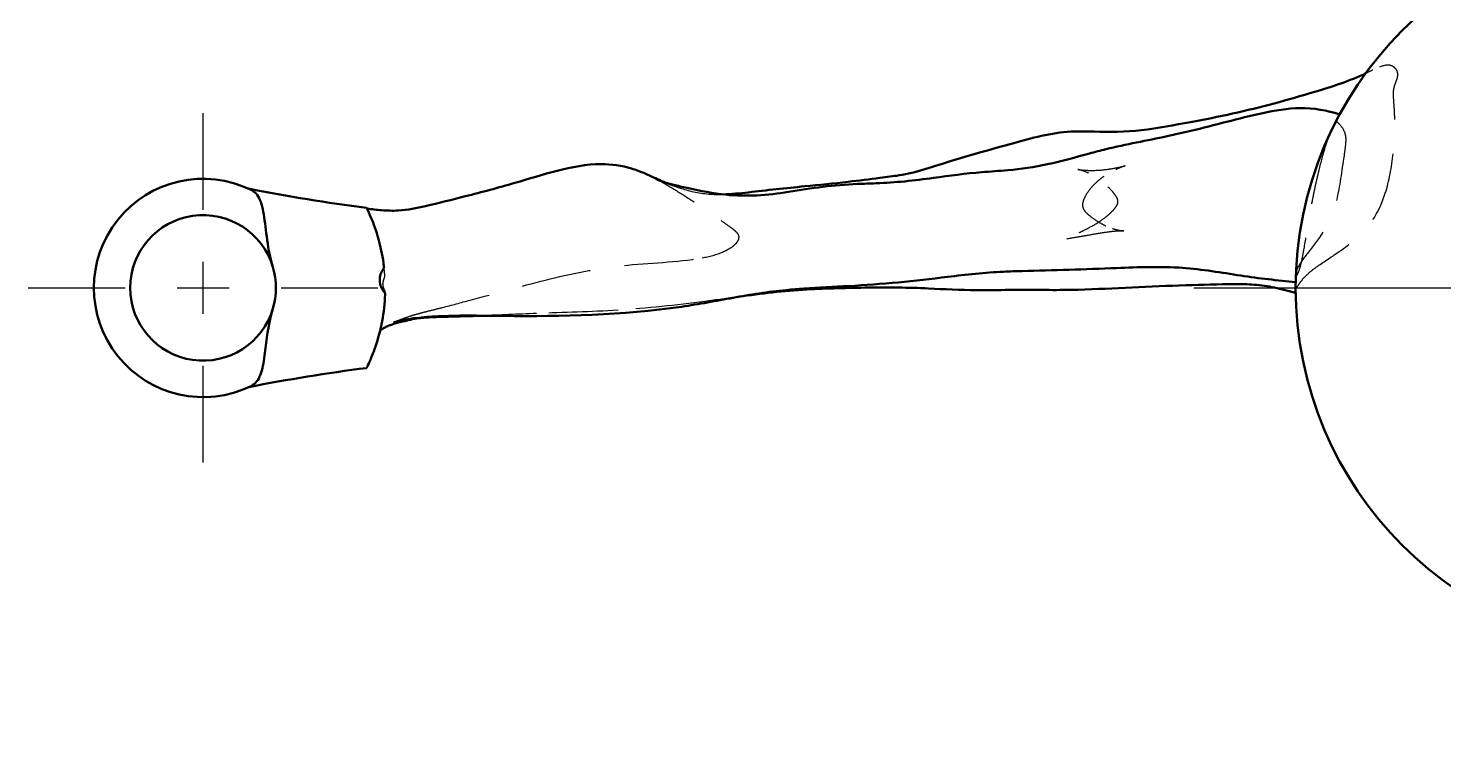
# Model space of a CAD drawing. Header units: millimetres. Extents: x 0 to 420, y 0 to 297.
# Drawn here: x 201.58 to 250.16, y 102.97 to 127.89 of the extents above; entities that cross this region are included whole.
import ezdxf

# ---------------------------------------------------------------- set-up
doc = ezdxf.new("R2010")
doc.units = ezdxf.units.MM
doc.header["$LTSCALE"] = 0.75
doc.linetypes.add('CENTER2', pattern=[28.575, 19.05, -3.175, 3.175, -3.175])
doc.linetypes.add('HIDDEN2', pattern=[4.7625, 3.175, -1.5875])
for name, color, linetype, lineweight in [('Hidden', 7, 'HIDDEN2', 25), ('Smart Centers', 7, 'CENTER2', 25), ('Visible', 7, 'Continuous', 50)]:
    doc.layers.add(name, color=color, linetype=linetype, lineweight=lineweight)

# ---------------------------------------------------------------- blocks, each defined once
blk = doc.blocks.new('*U8')
at = {"layer": 'Smart Centers', "color": 0, "linetype": 'Continuous', "ltscale": 0.75, "transparency": 16777216}
for p, q in [((0, -0.892969), (0, 0.892969)), ((-0.892969, 0), (0.892969, 0))]:
    blk.add_line(p, q, dxfattribs=at)
blk = doc.blocks.new('*U11')
at = {"layer": 'Smart Centers', "color": 0, "ltscale": 0.75, "transparency": 16777216}
for p, q in [((0, 2.678906), (0, 16)), ((-16, 0), (-2.678906, 0)), ((2.678906, 0), (16, 0)), ((0, -16), (0, -2.678906))]:
    blk.add_line(p, q, dxfattribs=at)
at = {"layer": 'Smart Centers', "color": 0, "linetype": 'Continuous', "ltscale": 0.75, "transparency": 16777216}
for p, q in [((0, -0.892969), (0, 0.892969)), ((-0.892969, 0), (0.892969, 0))]:
    blk.add_line(p, q, dxfattribs=at)
blk = doc.blocks.new('*U13')
at = {"layer": 'Smart Centers', "color": 0, "ltscale": 0.75, "transparency": 16777216}
for p, q in [((0, 2.678906), (0, 6)), ((-6, 0), (-2.678906, 0)), ((2.678906, 0), (6, 0)), ((0, -6), (0, -2.678906))]:
    blk.add_line(p, q, dxfattribs=at)
at = {"layer": 'Smart Centers', "color": 0, "linetype": 'Continuous', "ltscale": 0.75, "transparency": 16777216}
for p, q in [((0, -0.892969), (0, 0.892969)), ((-0.892969, 0), (0.892969, 0))]:
    blk.add_line(p, q, dxfattribs=at)

msp = doc.modelspace()

# ---------------------------------------------------------------- linework, layer by layer
at = {"layer": 'Hidden'}
for points, knots in [([(245.0781, 118.9653), (245.1006, 118.979), (245.1193, 118.9964), (245.1537, 119.0366), (245.1694, 119.0588), (245.1973, 119.0996), (245.2086, 119.1164), (245.2341, 119.1535), (245.2468, 119.1713), (245.3087, 119.2554), (245.3644, 119.3212), (245.555, 119.5099), (245.6773, 119.6027), (245.9612, 119.8096), (246.2289, 119.9784), (246.8783, 120.427), (247.2598, 120.7194), (247.7457, 121.305), (247.9764, 121.6624), (248.2898, 122.6485), (248.3702, 123.1052), (248.4564, 123.8798), (248.4759, 124.1676), (248.4833, 124.6405), (248.4803, 124.8183), (248.4619, 125.1942), (248.4483, 125.3515), (248.4361, 125.5732), (248.4337, 125.6634), (248.4437, 125.7729), (248.4476, 125.8016), (248.4596, 125.8607), (248.4673, 125.89), (248.4965, 125.9839), (248.5215, 126.0438), (248.5529, 126.1301), (248.563, 126.16), (248.5745, 126.2044), (248.5778, 126.2193), (248.5826, 126.2484), (248.5843, 126.2625), (248.5862, 126.2978), (248.5855, 126.3187), (248.5788, 126.3651), (248.5698, 126.4032), (248.5244, 126.4831), (248.4967, 126.516), (248.4369, 126.5654), (248.3995, 126.5894), (248.3026, 126.6195), (248.2539, 126.6235), (248.0642, 126.611), (247.9058, 126.5419), (247.7226, 126.4541)], [-13.6546762, -13.6546762, -13.6546762, -13.6546762, -13.4328143, -13.4328143, -13.2305251, -13.2305251, -13.1077816, -13.1077816, -12.9737853, -12.9737853, -12.4995921, -12.4995921, -11.7324637, -11.7324637, -9.7368733, -9.7368733, -7.0728818, -7.0728818, -5.2343693, -5.2343693, -3.8621966, -3.8621966, -3.0515476, -3.0515476, -2.5424533, -2.5424533, -2.0293178, -2.0293178, -1.6423035, -1.6423035, -1.5063973, -1.5063973, -1.3672012, -1.3672012, -1.0589056, -1.0589056, -0.9063093, -0.9063093, -0.8308463, -0.8308463, -0.7602302, -0.7602302, -0.6554191, -0.6554191, -0.5271486, -0.5271486, -0.4197561, -0.4197561, -0.3292664, -0.3292664, -0.2437984, -0.2437984, 0, 0, 0, 0]), ([(246.4713, 124.7037), (246.4956, 124.6812), (246.5169, 124.6601), (246.6395, 124.5336), (246.7114, 124.4298), (246.7519, 124.326)], [-0.15700009, -0.15700009, -0.15700009, -0.15700009, -0.13373817, -0.13373817, 0, 0, 0, 0]), ([(246.2107, 124.1678), (246.2084, 124.1615), (246.2061, 124.1551), (246.1899, 124.11), (246.1763, 124.0712), (246.1417, 123.9698), (246.1212, 123.9073), (246.0149, 123.5706), (245.9388, 123.2838), (245.8312, 122.8416), (245.7906, 122.6646), (245.7335, 122.4024), (245.7145, 122.3123), (245.681, 122.1491), (245.6665, 122.0767), (245.6355, 121.9179), (245.6192, 121.832), (245.5699, 121.5663), (245.5386, 121.3881), (245.4495, 120.8686), (245.3913, 120.5119), (245.3338, 120.1824), (245.316, 120.0837), (245.2892, 119.9508), (245.281, 119.9116), (245.2666, 119.847), (245.2606, 119.821), (245.2481, 119.7694), (245.2416, 119.7437), (245.2248, 119.681), (245.214, 119.6435), (245.167, 119.4961), (245.1285, 119.4078), (245.0836, 119.3382)], [-1.00335247, -1.00335247, -1.00335247, -1.00335247, -1.00001579, -1.00001579, -0.97966488, -0.97966488, -0.94708731, -0.94708731, -0.8051866, -0.8051866, -0.71591549, -0.71591549, -0.66888992, -0.66888992, -0.63125862, -0.63125862, -0.58669722, -0.58669722, -0.4939614, -0.4939614, -0.31894026, -0.31894026, -0.24976888, -0.24976888, -0.22117343, -0.22117343, -0.2020238, -0.2020238, -0.18297768, -0.18297768, -0.15524995, -0.15524995, -0.07159681, -0.07159681, -0.07159681, -0.07159681]), ([(246.7519, 124.326), (246.7763, 124.2631), (246.79, 124.1977), (246.8081, 123.9327), (246.7632, 123.691), (246.6248, 122.7677), (246.5718, 122.2801), (246.2155, 121.0882), (245.8591, 120.6386), (245.3342, 119.961), (245.2033, 119.7876), (245.1112, 119.5743), (245.0992, 119.5415), (245.0899, 119.5108)], [-1.01193054, -1.01193054, -1.01193054, -1.01193054, -0.95210431, -0.95210431, -0.79816599, -0.79816599, -0.56444512, -0.56444512, -0.2299829, -0.2299829, -0.09815282, -0.09815282, -0.07188918, -0.07188918, -0.07188918, -0.07188918]), ([(237.9701, 122.9098), (237.8869, 122.9483), (237.7994, 122.9812), (237.6971, 123.0135), (237.669, 123.0214), (237.6272, 123.0323), (237.6129, 123.0355), (237.6001, 123.0383), (237.5977, 123.0387), (237.5977, 123.0387), (237.5981, 123.0386), (237.6018, 123.038), (237.6121, 123.0362), (237.6492, 123.0308), (237.6823, 123.0266), (237.7842, 123.0162), (237.8624, 123.0104), (238.1067, 123.0015), (238.2901, 123.0071), (238.6424, 123.0428), (238.8127, 123.072), (239.0186, 123.1134), (239.0769, 123.1262), (239.1686, 123.1477), (239.2051, 123.1573), (239.2215, 123.162), (239.2233, 123.1625), (239.2233, 123.1625), (239.2231, 123.1625), (239.2211, 123.1619), (239.2158, 123.1603), (239.1983, 123.1545), (239.1893, 123.1514), (239.1618, 123.1418), (239.1403, 123.134), (239.0936, 123.116), (239.0685, 123.1059), (239.0092, 123.0812), (238.9741, 123.0658), (238.8815, 123.0232), (238.8232, 122.9943), (238.6738, 122.9143), (238.5834, 122.8601), (238.4969, 122.8008)], [0, 0, 0, 0, 0.1187661, 0.1187661, 0.171063, 0.171063, 0.2225647, 0.2225647, 0.2581149, 0.2581149, 0.2716267, 0.2716267, 0.3383089, 0.3383089, 0.4419675, 0.4419675, 0.6131721, 0.6131721, 0.9400728, 0.9400728, 1.2669481, 1.2669481, 1.4182085, 1.4182085, 1.5655701, 1.5655701, 1.5987527, 1.5987527, 1.6092804, 1.6092804, 1.6544687, 1.6544687, 1.6824933, 1.6824933, 1.7228748, 1.7228748, 1.7599371, 1.7599371, 1.8076252, 1.8076252, 1.8858109, 1.8858109, 2.0119086, 2.0119086, 2.0119086, 2.0119086]), ([(224.2321, 122.0426), (224.0263, 122.1732), (223.8176, 122.3062), (223.5371, 122.4769), (223.461, 122.5221), (223.3426, 122.5898), (223.2971, 122.6152), (223.2364, 122.6481), (223.2167, 122.6587), (223.1733, 122.6814), (223.1532, 122.6916), (223.1254, 122.7054), (223.1173, 122.7092), (223.1133, 122.7111), (223.1128, 122.7113), (223.1128, 122.7113)], [0, 0, 0, 0, 0.29265211, 0.29265211, 0.4017457, 0.4017457, 0.47376616, 0.47376616, 0.51353279, 0.51353279, 0.57474604, 0.57474604, 0.63771186, 0.63771186, 0.65739755, 0.65739755, 0.65739755, 0.65739755]), ([(223.4144, 122.5957), (223.5638, 122.5315), (223.74, 122.4635), (224.2362, 122.3025), (224.5801, 122.223), (224.9736, 122.1906), (225.011, 122.188), (225.0486, 122.186)], [0, 0, 0, 0, 0.3013564, 0.3013564, 0.81547369, 0.81547369, 0.86929543, 0.86929543, 0.86929543, 0.86929543]), ([(237.6491, 120.8736), (237.8241, 120.9569), (237.9961, 121.0406), (238.2838, 121.2043), (238.4068, 121.2864), (238.5972, 121.4353), (238.6601, 121.4876), (238.7748, 121.5939), (238.8278, 121.6472), (238.8934, 121.7297), (238.9112, 121.7544), (238.9444, 121.8091), (238.9596, 121.8402), (238.9731, 121.8877), (238.9762, 121.9036), (238.9795, 121.9414), (238.9781, 121.9632), (238.9699, 122.0064), (238.9626, 122.028), (238.9392, 122.0807), (238.9205, 122.1112), (238.8674, 122.1867), (238.8298, 122.2313), (238.7294, 122.3453), (238.6634, 122.4139), (238.4629, 122.6023), (238.3167, 122.7158), (238.1024, 122.8442), (238.0361, 122.8792), (237.9701, 122.9098)], [0, 0, 0, 0, 0.2351453, 0.2351453, 0.4501593, 0.4501593, 0.5532103, 0.5532103, 0.6442297, 0.6442297, 0.6807051, 0.6807051, 0.7210577, 0.7210577, 0.7407555, 0.7407555, 0.7685186, 0.7685186, 0.7990303, 0.7990303, 0.8458204, 0.8458204, 0.9173706, 0.9173706, 1.0314472, 1.0314472, 1.2477324, 1.2477324, 1.34188, 1.34188, 1.34188, 1.34188]), ([(238.4969, 122.8008), (238.3879, 122.726), (238.2845, 122.642), (238.1026, 122.4638), (238.022, 122.37), (237.8974, 122.1922), (237.8484, 122.1095), (237.7869, 121.9626), (237.7669, 121.8991), (237.7617, 121.8089), (237.7634, 121.781), (237.7728, 121.7374), (237.7777, 121.7215), (237.7936, 121.6816), (237.8068, 121.6579), (237.8378, 121.6123), (237.8561, 121.5902), (237.9087, 121.5336), (237.945, 121.5012), (238.0696, 121.3969), (238.1637, 121.3287), (238.3434, 121.2141), (238.4288, 121.1654), (238.607, 121.0774), (238.7022, 121.0381), (238.7929, 121.0083)], [0, 0, 0, 0, 0.1589356, 0.1589356, 0.3057391, 0.3057391, 0.419982, 0.419982, 0.4995272, 0.4995272, 0.5344727, 0.5344727, 0.5546569, 0.5546569, 0.5863997, 0.5863997, 0.621059, 0.621059, 0.6809605, 0.6809605, 0.8205865, 0.8205865, 0.9372225, 0.9372225, 1.0607715, 1.0607715, 1.0607715, 1.0607715]), ([(224.7105, 120.0019), (224.9548, 120.0462), (225.1972, 120.1086), (225.4979, 120.2401), (225.5691, 120.2759), (225.7021, 120.3551), (225.765, 120.3988), (225.8545, 120.4792), (225.8862, 120.5126), (225.9295, 120.5726), (225.9445, 120.5979), (225.963, 120.6429), (225.9686, 120.6623), (225.9731, 120.6957), (225.9735, 120.7097), (225.9702, 120.7473), (225.963, 120.7715), (225.9412, 120.816), (225.9266, 120.837), (225.8913, 120.8791), (225.8697, 120.9), (225.8021, 120.9598), (225.7534, 120.9956), (225.5662, 121.1308), (225.4277, 121.2301), (225.0058, 121.5295), (224.7185, 121.7247), (224.4307, 121.9148)], [0, 0, 0, 0, 0.3008424, 0.3008424, 0.3959985, 0.3959985, 0.4866338, 0.4866338, 0.54295, 0.54295, 0.5802622, 0.5802622, 0.6063051, 0.6063051, 0.6242387, 0.6242387, 0.6547366, 0.6547366, 0.6849941, 0.6849941, 0.7208489, 0.7208489, 0.7932269, 0.7932269, 0.9980478, 0.9980478, 1.4143422, 1.4143422, 1.4143422, 1.4143422]), ([(238.7929, 121.0083), (238.8621, 120.9856), (238.9323, 120.9672), (239.0293, 120.9464), (239.062, 120.9405), (239.1195, 120.9312), (239.1429, 120.9284), (239.1718, 120.9252), (239.1792, 120.9247), (239.1826, 120.9245), (239.183, 120.9244), (239.183, 120.9244), (239.1784, 120.9247), (239.1549, 120.9253), (239.1264, 120.9254), (239.0367, 120.9229), (238.9681, 120.9192), (238.7653, 120.9024), (238.6178, 120.8844), (238.289, 120.8347), (238.1039, 120.8013), (237.7689, 120.7414), (237.615, 120.7147), (237.3389, 120.6696), (237.2164, 120.6497), (237.0743, 120.6228), (237.0311, 120.6134), (237.0067, 120.6075), (237.0033, 120.6066), (237.0033, 120.6066), (237.006, 120.6073), (237.0178, 120.6107), (237.0261, 120.6132), (237.0516, 120.6212), (237.0711, 120.6275), (237.1152, 120.6428), (237.1397, 120.6517), (237.1981, 120.6736), (237.233, 120.6874), (237.3214, 120.7237), (237.3761, 120.7475), (237.5037, 120.8048), (237.5773, 120.8394), (237.6491, 120.8736)], [0, 0, 0, 0, 0.0941899, 0.0941899, 0.1483849, 0.1483849, 0.2103313, 0.2103313, 0.2677097, 0.2677097, 0.2848397, 0.2848397, 0.3451091, 0.3451091, 0.4627906, 0.4627906, 0.6266545, 0.6266545, 0.9086096, 0.9086096, 1.2367812, 1.2367812, 1.4827217, 1.4827217, 1.7235305, 1.7235305, 1.8613674, 1.8613674, 1.9005916, 1.9005916, 1.9355576, 1.9355576, 1.9656308, 1.9656308, 2.0047309, 2.0047309, 2.0420998, 2.0420998, 2.089772, 2.089772, 2.1614352, 2.1614352, 2.2579534, 2.2579534, 2.2579534, 2.2579534]), ([(215.0889, 118.1187), (215.1853, 118.1439), (215.2884, 118.1697), (215.5246, 118.2286), (215.6554, 118.2611), (216.1068, 118.3765), (216.4285, 118.4638), (217.6073, 118.7833), (218.4654, 119.0195), (220.2026, 119.4555), (221.0889, 119.639), (222.892, 119.8356), (223.8212, 119.8408), (224.7105, 120.0019)], [0, 0, 0, 0, 0.1309882, 0.1309882, 0.2959501, 0.2959501, 0.6943909, 0.6943909, 1.7616573, 1.7616573, 2.845177, 2.845177, 3.9404191, 3.9404191, 3.9404191, 3.9404191]), ([(213.8271, 118.8548), (213.8148, 118.8759), (213.8035, 118.8977), (213.7875, 118.9337), (213.7819, 118.9477), (213.775, 118.9676), (213.773, 118.9734), (213.7704, 118.9819), (213.7695, 118.9847), (213.7681, 118.9897), (213.7675, 118.9919), (213.7662, 118.9964), (213.7656, 118.9988), (213.7639, 119.0051), (213.763, 119.009), (213.7594, 119.0249), (213.7571, 119.0369), (213.7511, 119.0812), (213.7514, 119.1098), (213.7546, 119.1353)], [-0.27072004, -0.27072004, -0.27072004, -0.27072004, -0.24576312, -0.24576312, -0.23036871, -0.23036871, -0.22416794, -0.22416794, -0.22118037, -0.22118037, -0.21886417, -0.21886417, -0.21632265, -0.21632265, -0.21220885, -0.21220885, -0.19967131, -0.19967131, -0.16645351, -0.16645351, -0.16645351, -0.16645351]), ([(213.7546, 119.1353), (213.7584, 119.1666), (213.7642, 119.1954), (213.7823, 119.2661), (213.7978, 119.3084), (213.8165, 119.3491)], [-0.125566399, -0.125566399, -0.125566399, -0.125566399, -0.092477089, -0.092477089, -0.037938679, -0.037938679, -0.037938679, -0.037938679]), ([(214.1214, 117.7789), (214.1214, 117.7789), (214.1241, 117.7801), (214.1303, 117.783), (214.1303, 117.783), (214.1303, 117.783), (214.1303, 117.783), (214.1303, 117.783), (214.1303, 117.783), (214.1314, 117.7835), (214.1338, 117.7846), (214.1416, 117.7882), (214.149, 117.7917), (214.1773, 117.8047), (214.2044, 117.8172), (214.2696, 117.8461), (214.3075, 117.8625), (214.3959, 117.8988), (214.4435, 117.9174), (214.5432, 117.954), (214.5955, 117.972), (214.7252, 118.0148), (214.806, 118.04), (214.9218, 118.0735), (214.9524, 118.0821), (214.9824, 118.0903)], [0.52441609, 0.52441609, 0.52441609, 0.52441609, 0.57913807, 0.57913807, 0.57918589, 0.57918589, 0.57920813, 0.57920813, 0.57922009, 0.57922009, 0.58842368, 0.58842368, 0.61610012, 0.61610012, 0.67709493, 0.67709493, 0.74442984, 0.74442984, 0.80710127, 0.80710127, 0.87937344, 0.87937344, 0.99693024, 0.99693024, 1.03851469, 1.03851469, 1.03851469, 1.03851469])]:
    msp.add_open_spline(points, degree=3, knots=knots, dxfattribs=at)
for points in [[(247.7226, 126.4541), (247.6465, 126.4177), (247.5688, 126.3794), (247.4814, 126.338)], [(223.3556, 122.6213), (223.3751, 122.6127), (223.3947, 122.6042), (223.4144, 122.5957)], [(224.4307, 121.9148), (224.365, 121.9581), (224.2987, 122.0004), (224.2321, 122.0426)], [(225.0486, 122.186), (225.1725, 122.1794), (225.2992, 122.1786), (225.428, 122.1821)], [(213.8165, 119.3491), (213.8103, 119.4514), (213.8016, 119.5525), (213.7908, 119.6504)], [(213.8253, 118.782), (213.8261, 118.8058), (213.8266, 118.83), (213.8271, 118.8548)], [(225.9622, 118.6646), (225.579, 118.6116), (225.1939, 118.5564), (224.8035, 118.5045)], [(214.9824, 118.0903), (214.9907, 118.0926), (214.9989, 118.0948), (215.0071, 118.097)], [(215.0071, 118.097), (215.0337, 118.1042), (215.061, 118.1115), (215.0889, 118.1187)], [(219.0223, 118.09), (218.385, 118.0655), (217.7588, 118.0374), (217.1378, 118.0144)], [(221.8197, 118.2041), (220.8867, 118.1448), (219.9489, 118.1255), (219.0223, 118.09)], [(224.8035, 118.5045), (223.8184, 118.3734), (222.818, 118.2674), (221.8197, 118.2041)]]:
    msp.add_open_spline(points, degree=3, dxfattribs=at)
at = {"layer": 'Visible'}
msp.add_circle((257.5781, 118.9688), 12.5, dxfattribs=at)
for centre, radius, start, end in [((207.5781, 118.9688), 3.75, 63.9815, 296.0185), ((220.6593, 180.5382), 59.2899, 258.79664, 262.762328), ((220.6593, 57.3993), 59.2899, 97.237672, 101.20336)]:
    msp.add_arc(centre, radius, start, end, dxfattribs=at)
at = {"layer": 'Visible', "extrusion": (-1e-16, 0, -1)}
for start, end in [(196.50479, 163.49521), (163.49521, 196.50479)]:
    msp.add_arc((-207.5781, 118.9688), 2.5, start, end, dxfattribs=at)
at = {"layer": 'Visible'}
for points in [[(245.7372, 125.7049), (246.3307, 125.8843), (246.9268, 126.0738), (247.4845, 126.3423)], [(235.2346, 123.8983), (235.89, 124.0808), (236.5606, 124.2759), (237.2412, 124.3291)], [(241.1946, 119.6559), (240.4431, 119.7084), (239.6866, 119.6838), (238.9337, 119.6528)], [(213.8044, 118.8078), (213.8113, 118.7992), (213.8183, 118.7906), (213.8253, 118.782)], [(237.6153, 118.9076), (236.9505, 118.8867), (236.2844, 118.9031), (235.6198, 118.9012)], [(245.0794, 118.7929), (244.8356, 118.8579), (244.5907, 118.9236), (244.348, 118.9792)], [(217.1378, 118.0144), (216.9367, 118.007), (216.7362, 118.0002), (216.536, 117.9942)]]:
    msp.add_open_spline(points, degree=3, dxfattribs=at)
for points, knots in [([(237.2412, 124.3291), (237.5504, 124.3533), (237.8575, 124.3457), (238.6905, 124.3197), (239.2421, 124.3192), (240.3499, 124.4542), (240.9106, 124.5632), (242.4373, 124.8434), (243.3968, 125.0504), (244.8095, 125.4324), (245.2744, 125.565), (245.7372, 125.7049)], [0, 0, 0, 0, 0.3732907, 0.3732907, 1.0270491, 1.0270491, 1.7132395, 1.7132395, 2.8896232, 2.8896232, 3.4697859, 3.4697859, 3.4697859, 3.4697859]), ([(241.4757, 124.3614), (242.303, 124.5582), (243.114, 124.7948), (244.3674, 125.0616), (244.7969, 125.1367), (245.69, 125.1514), (246.1545, 125.0636), (246.5916, 124.9309)], [0, 0, 0, 0, 1.0415651, 1.0415651, 1.5668747, 1.5668747, 2.1264434, 2.1264434, 2.1264434, 2.1264434]), ([(225.428, 122.1821), (225.7078, 122.1898), (225.9974, 122.2179), (226.9209, 122.324), (227.574, 122.3973), (228.722, 122.5047), (229.2192, 122.5539), (230.0844, 122.657), (230.4526, 122.7042), (231.0385, 122.7776), (231.2633, 122.8044), (231.7601, 122.881), (232.0388, 122.9472), (232.6414, 123.1304), (232.952, 123.2347), (233.57, 123.4258), (233.8818, 123.517), (234.54, 123.7049), (234.8871, 123.8015), (235.2346, 123.8983)], [0.177527, 0.177527, 0.177527, 0.177527, 0.5631926, 0.5631926, 1.3984291, 1.3984291, 2.0242049, 2.0242049, 2.4837327, 2.4837327, 2.7876362, 2.7876362, 3.2179231, 3.2179231, 3.6089872, 3.6089872, 3.9966682, 3.9966682, 4.4322702, 4.4322702, 4.4322702, 4.4322702]), ([(238.5639, 123.7334), (239.2592, 123.9034), (239.9721, 124.0327), (240.9377, 124.2377), (241.2078, 124.2977), (241.4757, 124.3614)], [0, 0, 0, 0, 0.8607448, 0.8607448, 1.1981107, 1.1981107, 1.1981107, 1.1981107]), ([(234.302, 122.9423), (234.6003, 122.9655), (234.897, 122.9858), (235.6466, 123.056), (236.1124, 123.1184), (237.0534, 123.3199), (237.5262, 123.4573), (238.1897, 123.6382), (238.3761, 123.6875), (238.5639, 123.7334)], [0, 0, 0, 0, 0.3680981, 0.3680981, 0.9245445, 0.9245445, 1.5250907, 1.5250907, 1.7575462, 1.7575462, 1.7575462, 1.7575462]), ([(218.2739, 122.5737), (218.7589, 122.7148), (219.2419, 122.8664), (220.2256, 123.1177), (220.7326, 123.2233), (221.2426, 123.2239)], [0, 0, 0, 0, 0.6071986, 0.6071986, 1.2195356, 1.2195356, 1.2195356, 1.2195356]), ([(221.2426, 123.2239), (221.5944, 123.2244), (221.951, 123.1675), (222.4374, 123.0212), (222.5924, 122.9633), (222.8492, 122.8557), (222.9513, 122.8081), (223.1276, 122.7258), (223.2075, 122.6881), (223.312, 122.6407), (223.3337, 122.631), (223.3556, 122.6213)], [0, 0, 0, 0, 0.4224281, 0.4224281, 0.621684, 0.621684, 0.8082042, 0.8082042, 0.9817362, 0.9817362, 1.0268537, 1.0268537, 1.0268537, 1.0268537]), ([(223.269, 122.6504), (223.3149, 122.6343), (223.375, 122.6146), (223.5376, 122.5654), (223.6564, 122.533), (223.9316, 122.4622), (224.0845, 122.4253), (224.6469, 122.2994), (225.0782, 122.2188), (226.219, 122.0974), (226.9559, 122.1508), (228.4522, 122.3945), (229.2445, 122.5113), (230.2485, 122.5478), (230.4653, 122.5538), (231.3337, 122.5857), (231.9911, 122.6563), (233.2, 122.8267), (233.7548, 122.8997), (234.302, 122.9423)], [0, 0, 0, 0, 0.1242697, 0.1242697, 0.3174126, 0.3174126, 0.5344136, 0.5344136, 1.0907002, 1.0907002, 1.9729169, 1.9729169, 2.9379819, 2.9379819, 3.2043297, 3.2043297, 4.0054513, 4.0054513, 4.6808418, 4.6808418, 4.6808418, 4.6808418]), ([(214.2859, 121.6263), (214.5971, 121.643), (214.9041, 121.7073), (215.6649, 121.8857), (216.1221, 122.0014), (217.1448, 122.2596), (217.7108, 122.4099), (218.2739, 122.5737)], [0, 0, 0, 0, 0.3743812, 0.3743812, 0.9386808, 0.9386808, 1.6435639, 1.6435639, 1.6435639, 1.6435639]), ([(223.1128, 122.7113), (223.1128, 122.7113), (223.1181, 122.7089), (223.1434, 122.698), (223.1698, 122.6871), (223.2218, 122.6673), (223.2442, 122.6591), (223.269, 122.6504)], [0.65739755, 0.65739755, 0.65739755, 0.65739755, 0.72329873, 0.72329873, 0.83341085, 0.83341085, 0.90143332, 0.90143332, 0.90143332, 0.90143332]), ([(209.2231, 122.3387), (209.255, 122.3231), (209.2844, 122.3052), (209.4306, 122.1954), (209.5154, 122.0543), (209.6435, 121.6355), (209.6809, 121.3745), (209.7538, 120.7848), (209.789, 120.4592), (209.8832, 120.0248), (209.9016, 119.9475), (209.9326, 119.8288), (209.9439, 119.7874), (209.962, 119.7238), (209.9685, 119.7014), (209.9751, 119.679)], [0, 0, 0, 0, 0.0914042, 0.0914042, 0.4862153, 0.4862153, 0.880909, 0.880909, 1.2537767, 1.2537767, 1.3345918, 1.3345918, 1.3778721, 1.3778721, 1.4014268, 1.4014268, 1.4014268, 1.4014268]), ([(213.1897, 121.7207), (213.1897, 121.7207), (213.1954, 121.7091), (213.2321, 121.633), (213.2857, 121.5213), (213.4276, 121.1792), (213.5187, 120.9338), (213.6677, 120.399), (213.7283, 120.1208), (213.7773, 119.7665), (213.7845, 119.7086), (213.7908, 119.6504)], [-1.6896517, -1.6896517, -1.6896517, -1.6896517, -1.5274716, -1.5274716, -1.1547739, -1.1547739, -0.7211829, -0.7211829, -0.3480617, -0.3480617, -0.2759909, -0.2759909, -0.2759909, -0.2759909]), ([(213.2044, 121.6903), (213.3666, 121.6701), (213.5357, 121.6506), (213.8971, 121.6226), (214.0923, 121.6159), (214.2859, 121.6263)], [0, 0, 0, 0, 0.20292437, 0.20292437, 0.4357157, 0.4357157, 0.4357157, 0.4357157]), ([(213.7908, 119.6504), (213.7801, 119.6373), (213.7697, 119.624), (213.7219, 119.558), (213.692, 119.5023), (213.6499, 119.3712), (213.6399, 119.294), (213.6452, 119.1844), (213.6467, 119.1659), (213.6486, 119.1473)], [-0.45935002, -0.45935002, -0.45935002, -0.45935002, -0.43368448, -0.43368448, -0.33515037, -0.33515037, -0.22557642, -0.22557642, -0.20320235, -0.20320235, -0.20320235, -0.20320235]), ([(238.9337, 119.6528), (237.8456, 119.6082), (236.7542, 119.5718), (235.472, 119.5423), (235.26, 119.536), (234.4122, 119.499), (233.773, 119.4305), (232.0059, 119.2028), (230.8704, 119.0965), (229.2227, 119.0052), (228.7066, 118.9822), (227.9958, 118.9324), (227.7949, 118.9161), (226.9844, 118.8374), (226.372, 118.7396), (225.1789, 118.5226), (224.5918, 118.4114), (224.0021, 118.3241)], [0, 0, 0, 0, 1.3069696, 1.3069696, 1.5666482, 1.5666482, 2.3474062, 2.3474062, 3.7104281, 3.7104281, 4.3278094, 4.3278094, 4.5727531, 4.5727531, 5.3112849, 5.3112849, 6.0281127, 6.0281127, 6.0281127, 6.0281127]), ([(245.0797, 119.1696), (244.46, 119.2286), (243.8325, 119.292), (242.5342, 119.4949), (241.8679, 119.6088), (241.1946, 119.6559)], [0, 0, 0, 0, 0.7844143, 0.7844143, 1.5948164, 1.5948164, 1.5948164, 1.5948164]), ([(213.6486, 119.1473), (213.6499, 119.1344), (213.6519, 119.1216), (213.657, 119.0954), (213.6602, 119.082), (213.6658, 119.0623), (213.6678, 119.0559), (213.6715, 119.0444), (213.6732, 119.0393), (213.6769, 119.0288), (213.6789, 119.0232), (213.6845, 119.0087), (213.6882, 118.9998), (213.7039, 118.9639), (213.7175, 118.9375), (213.7514, 118.8797), (213.775, 118.8445), (213.8044, 118.8078)], [-0.33136926, -0.33136926, -0.33136926, -0.33136926, -0.30617259, -0.30617259, -0.27943321, -0.27943321, -0.26629622, -0.26629622, -0.25596125, -0.25596125, -0.24449523, -0.24449523, -0.22573554, -0.22573554, -0.16835637, -0.16835637, -0.09541302, -0.09541302, -0.09541302, -0.09541302]), ([(244.348, 118.9792), (244.1185, 119.0317), (243.8878, 119.0643), (243.4282, 119.0942), (243.2039, 119.0982), (242.4252, 119.098), (241.8698, 119.075), (240.0809, 119.0239), (238.8488, 118.9464), (237.6153, 118.9076)], [0, 0, 0, 0, 0.2866369, 0.2866369, 0.5546757, 0.5546757, 1.2212259, 1.2212259, 2.7026021, 2.7026021, 2.7026021, 2.7026021]), ([(213.8253, 118.782), (213.8227, 118.6951), (213.8183, 118.6083), (213.7891, 118.2001), (213.7412, 117.8904), (213.6071, 117.2895), (213.5174, 117.0078), (213.3677, 116.6068), (213.3056, 116.4648), (213.2245, 116.2876), (213.2001, 116.2382), (213.1906, 116.2187), (213.1897, 116.2168), (213.1897, 116.2168)], [-3.3028891, -3.3028891, -3.3028891, -3.3028891, -3.198438, -3.198438, -2.8088773, -2.8088773, -2.3711391, -2.3711391, -2.0303632, -2.0303632, -1.7542864, -1.7542864, -1.6896518, -1.6896518, -1.6896518, -1.6896518]), ([(235.6198, 118.9012), (235.4957, 118.9008), (235.3716, 118.8999), (234.875, 118.8956), (234.5024, 118.8911), (233.5711, 118.8962), (233.0094, 118.9244), (231.7765, 118.9846), (231.1174, 118.9892), (229.7221, 118.9699), (229.0087, 118.9532), (227.5062, 118.8699), (226.7381, 118.7718), (225.9622, 118.6646)], [0, 0, 0, 0, 0.1490956, 0.1490956, 0.5964419, 0.5964419, 1.2712519, 1.2712519, 2.1600885, 2.1600885, 3.0398509, 3.0398509, 4.0117254, 4.0117254, 4.0117254, 4.0117254]), ([(209.9751, 118.2585), (209.9686, 118.2364), (209.9622, 118.2143), (209.9442, 118.1511), (209.9329, 118.1099), (209.9021, 117.992), (209.8838, 117.9153), (209.832, 117.6773), (209.8049, 117.5183), (209.7452, 117.1067), (209.7203, 116.8662), (209.6543, 116.3886), (209.6124, 116.1692), (209.5097, 115.8989), (209.4663, 115.8179), (209.3602, 115.6857), (209.2982, 115.6355), (209.2231, 115.5988)], [1.5439085, 1.5439085, 1.5439085, 1.5439085, 1.5715538, 1.5715538, 1.6228798, 1.6228798, 1.7182651, 1.7182651, 1.9185858, 1.9185858, 2.2477321, 2.2477321, 2.6383277, 2.6383277, 2.8545877, 2.8545877, 3.0713431, 3.0713431, 3.0713431, 3.0713431]), ([(224.0021, 118.3241), (221.9644, 118.0224), (219.8967, 117.9897), (216.8993, 118.0145), (215.8731, 118.0471), (214.8831, 117.9351)], [0, 0, 0, 0, 2.4768766, 2.4768766, 3.7042213, 3.7042213, 3.7042213, 3.7042213]), ([(213.7713, 117.5839), (213.7636, 117.5795), (213.7527, 117.5735), (213.7272, 117.5587), (213.7165, 117.5525), (213.6905, 117.5373), (213.6748, 117.528), (213.6573, 117.5177)], [0, 0, 0, 0, 0.05796689, 0.05796689, 0.08914746, 0.08914746, 0.12178815, 0.12178815, 0.12178815, 0.12178815]), ([(214.5488, 117.8416), (214.488, 117.8275), (214.4306, 117.8142), (214.3123, 117.7854), (214.2534, 117.7701), (214.139, 117.7376), (214.0868, 117.7207), (213.9779, 117.6822), (213.9303, 117.6621), (213.8399, 117.6209), (213.7993, 117.5995), (213.7713, 117.5839)], [0, 0, 0, 0, 0.08024875, 0.08024875, 0.18036394, 0.18036394, 0.30571437, 0.30571437, 0.48925323, 0.48925323, 0.70363823, 0.70363823, 0.70363823, 0.70363823]), ([(214.8831, 117.9351), (214.7587, 117.9211), (214.6348, 117.9043), (214.4498, 117.872), (214.3811, 117.8578), (214.268, 117.8301), (214.2228, 117.8163), (214.1703, 117.7986), (214.1537, 117.7922), (214.1286, 117.7821), (214.1214, 117.7789), (214.1214, 117.7789)], [0, 0, 0, 0, 0.15423447, 0.15423447, 0.25365332, 0.25365332, 0.35419977, 0.35419977, 0.43478853, 0.43478853, 0.52441609, 0.52441609, 0.52441609, 0.52441609]), ([(216.536, 117.9942), (216.1735, 117.9833), (215.8071, 117.9794), (215.4018, 117.9625), (215.3592, 117.9605), (215.1582, 117.9495), (214.999, 117.9361), (214.7419, 117.8874), (214.6422, 117.8632), (214.5488, 117.8416)], [0, 0, 0, 0, 0.4563985, 0.4563985, 0.51007281, 0.51007281, 0.70952936, 0.70952936, 0.8326635, 0.8326635, 0.8326635, 0.8326635])]:
    msp.add_open_spline(points, degree=3, knots=knots, dxfattribs=at)

# ---------------------------------------------------------------- block references
at = {"layer": 'Smart Centers', "ltscale": 0.75}
for name, p in [('*U11', (257.5781, 118.9688)), ('*U13', (207.5781, 118.9688)), ('*U8', (207.5781, 118.9688))]:
    msp.add_blockref(name, p, dxfattribs=at)

doc.saveas('drawing.dxf')
